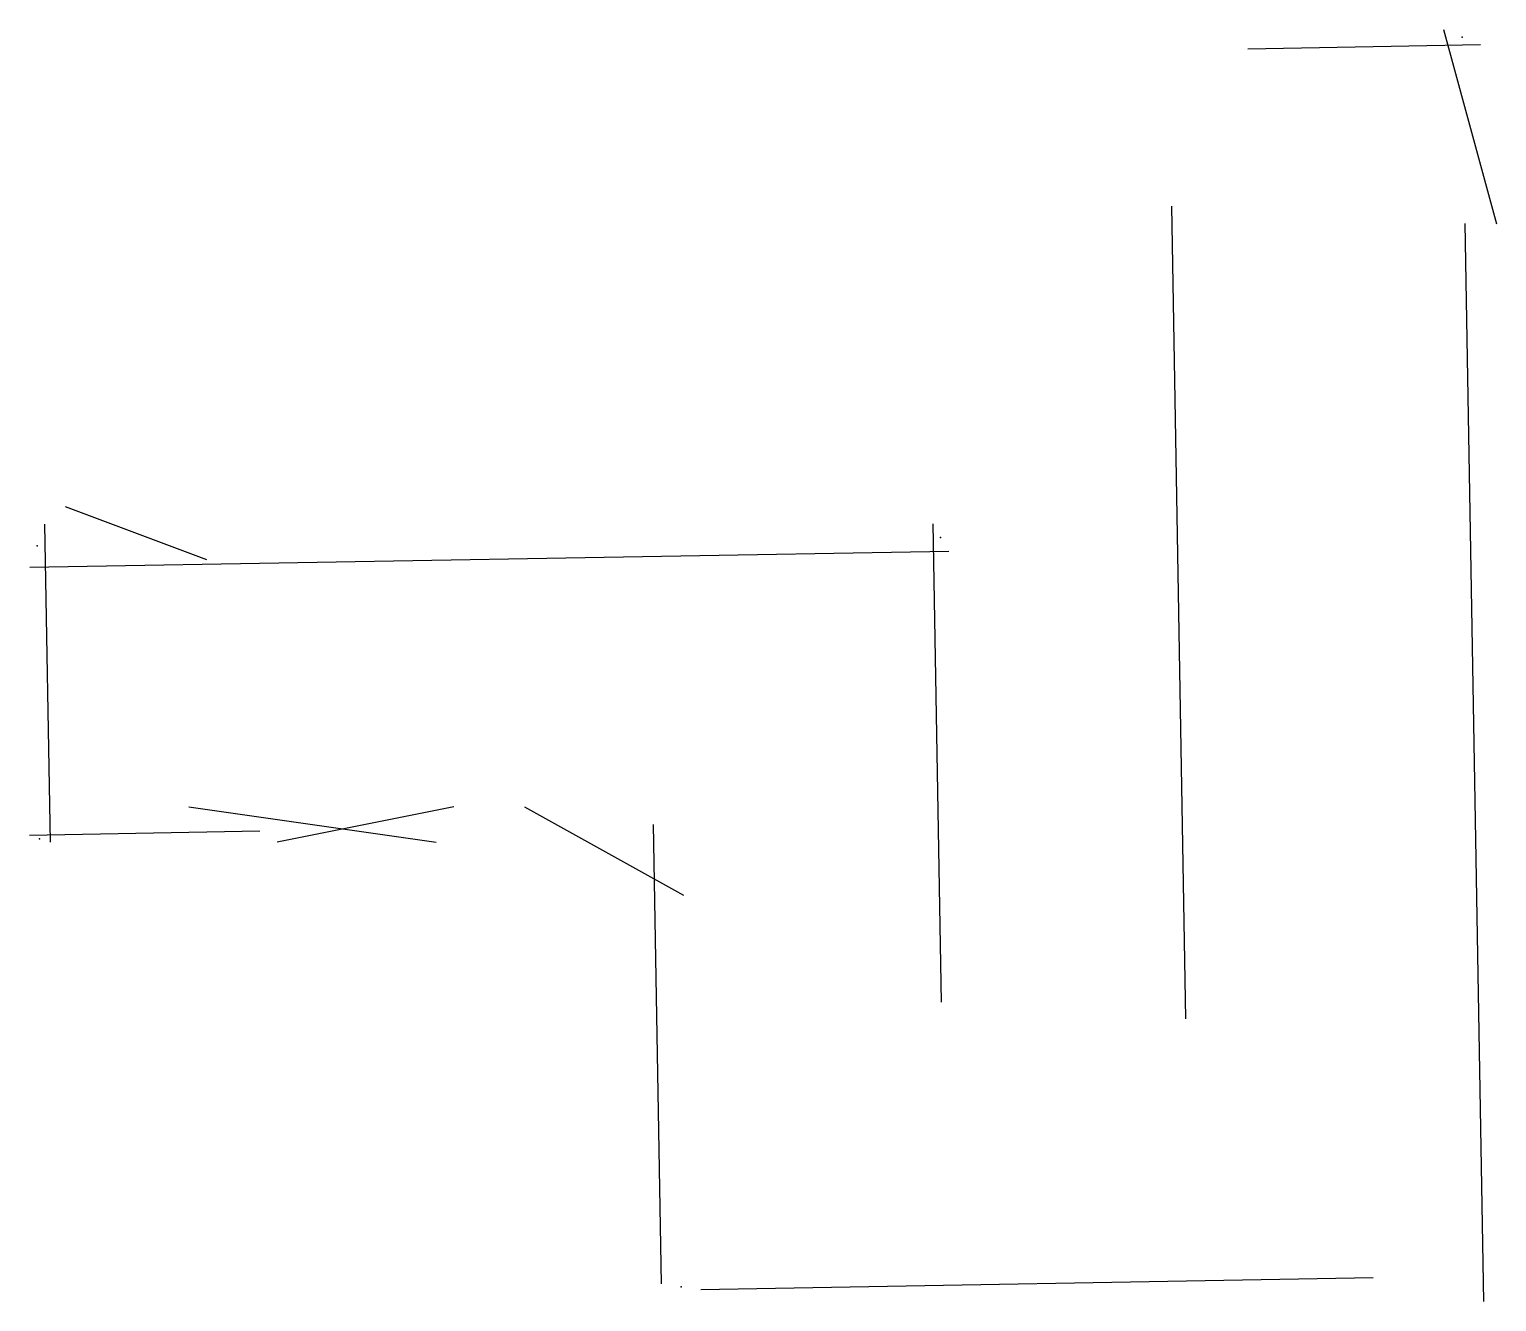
# Model space of a CAD drawing. Header units: metres. Extents: x -0.75 to 3.4, y -1.65 to 1.95.
import ezdxf

# ---------------------------------------------------------------- set-up
doc = ezdxf.new("R2010")
doc.units = ezdxf.units.M

msp = doc.modelspace()

# ---------------------------------------------------------------- linework, layer by layer
at = {"layer": 'ESQUINAS'}
for p in [(3.302, 1.928), (1.827, 0.512), (-0.729, 0.489), (-0.722, -0.34), (1.093, -1.608)]:
    msp.add_point(p, dxfattribs=at)
at = {"layer": 'MUROS'}
for p, q in [((3.25, 1.95), (3.4, 1.4)), ((3.354, 1.906), (2.696, 1.894)), ((2.48, 1.45), (2.52, -0.85)), ((3.31, 1.401), (3.363, -1.65)), ((-0.65, 0.6), (-0.25, 0.45)), ((-0.708, 0.55), (-0.692, -0.35)), ((1.805, 0.551), (1.829, -0.803)), ((1.85, 0.473), (-0.75, 0.427)), ((-0.3, -0.25), (0.4, -0.35)), ((0.45, -0.25), (-0.05, -0.35)), ((0.65, -0.25), (1.1, -0.5)), ((-0.099, -0.319), (-0.751, -0.331)), ((1.014, -0.3), (1.036, -1.6)), ((3.051, -1.583), (1.149, -1.617))]:
    msp.add_line(p, q, dxfattribs=at)

doc.saveas('drawing.dxf')
